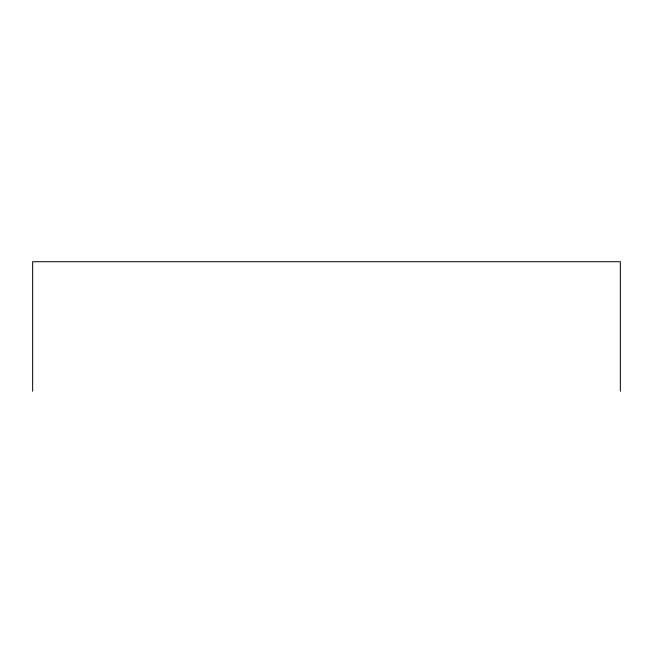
<?xml version="1.0" encoding="UTF-8"?>
<svg xmlns="http://www.w3.org/2000/svg" width="653" height="653" viewBox="0 0 653 653"><rect width="100%" height="100%" fill="white"/><g stroke="black" fill="none" stroke-linecap="round" stroke-linejoin="round"><path stroke-width="0.98" d="M620.35 391.278L620.35 261.722L32.65 261.722L32.65 391.278"/></g></svg>
